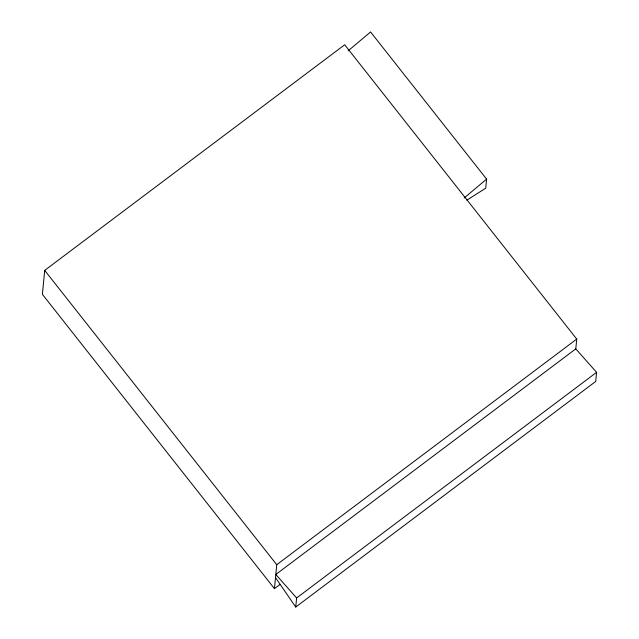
<?xml version="1.0" encoding="UTF-8"?>
<svg xmlns="http://www.w3.org/2000/svg" width="639" height="639" viewBox="0 0 639 639"><rect width="100%" height="100%" fill="white"/><g stroke="black" fill="none" stroke-linecap="round" stroke-linejoin="round"><path stroke-width="0.96" d="M275.513 577.608L295.745 607.05L595.732 381.427L596.602 372.337L575.795 348.862L576.737 339.085L344.685 44.77L44.698 270.393L42.398 294.331L274.443 588.647L280.034 584.445M274.443 588.647L276.751 564.708L44.698 270.393M295.745 607.05L296.624 597.96L275.808 574.485L575.795 348.862M348.215 50.777L370.572 31.95L486.599 179.112L485.72 188.201L466.853 200.151M464.241 197.938L486.599 179.112M276.751 564.708L576.737 339.085M296.624 597.96L596.602 372.337"/></g></svg>
